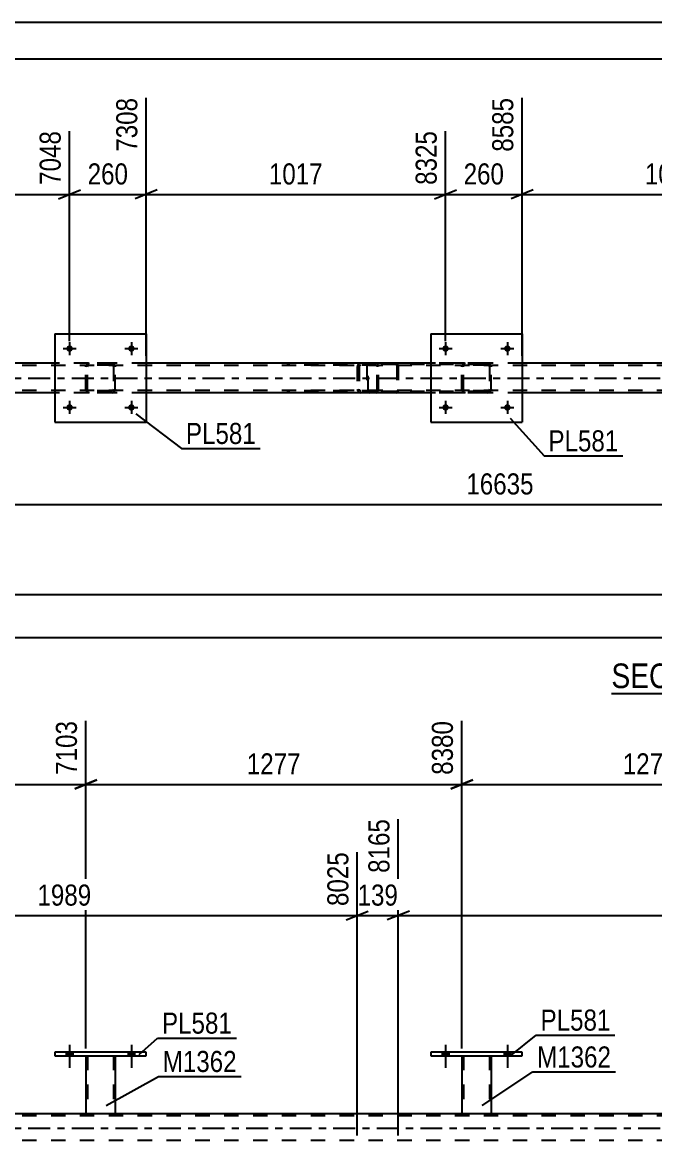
# Model space of a CAD drawing. Header units: millimetres. Extents: x 0 to 841, y 0 to 594.
# Drawn here: x 329.8 to 415.7, y 442.1 to 594 of the extents above; entities that cross this region are included whole.
import ezdxf

# ---------------------------------------------------------------- set-up
doc = ezdxf.new("R2010")
doc.units = ezdxf.units.MM
doc.linetypes.add('DXK_LINE_DOT2', pattern=[3.9198, 1.9599, -1.9599])
doc.linetypes.add('DXK_LINE_DOT3', pattern=[5.9187, 2.979, -0.9799, 0.9799, -0.9799])
doc.styles.add('Arial Narrow', font='ARIALN.TTF', dxfattribs={"height": 0.2})

# ---------------------------------------------------------------- blocks, each defined once
blk = doc.blocks.new('Unknown-318889060-1133')
at = {"color": 5, "linetype": 'Continuous'}
for p, q in [((841, 594), (0, 594)), ((836, 589), (5, 589))]:
    blk.add_line(p, q, dxfattribs=at)
blk = doc.blocks.new('Unknown-318889060-11 - 5912')
at = {"color": 6, "linetype": 'Continuous'}
blk.add_line((409.82, 502.82), (437.46, 502.82), dxfattribs=at)
at = {"color": 0, "linetype": 'Continuous'}
for points in [[(427.92, 503.57), (427.92, 507.07), (409.82, 507.07), (409.82, 503.57)], [(431.53, 503.57), (431.53, 507.07), (428.97, 507.07), (428.97, 503.57)], [(433.86, 503.57), (433.86, 507.07), (432.58, 507.07), (432.58, 503.57)], [(437.46, 503.57), (437.46, 507.07), (434.91, 507.07), (434.91, 503.57)]]:
    blk.add_wipeout(points, dxfattribs=at)
at = {"color": 7, "linetype": 'Continuous', "style": 'Arial Narrow'}
for s, p in [('SECTION ', (409.82, 503.57)), ('A', (428.97, 503.57)), ('A', (434.91, 503.57)), ('-', (432.58, 503.57))]:
    blk.add_text(s, height=3.34, dxfattribs=at).set_placement(p)
blk = doc.blocks.new('Part-318889060-5919 - 5912')
at = {"color": 7, "linetype": 'DXK_LINE_DOT2'}
for p, q in [((617.87, 547.37), (111.6, 547.37)), ((346.6, 547.69), (334.2, 547.69)), ((397.68, 547.69), (385.28, 547.69)), ((617.87, 544.01), (111.6, 544.01)), ((346.6, 543.69), (334.2, 543.69)), ((397.68, 543.69), (385.28, 543.69))]:
    blk.add_line(p, q, dxfattribs=at)
at = {"color": 2, "linetype": 'Continuous'}
for p, q in [((334.2, 547.69), (295.52, 547.69)), ((385.28, 547.69), (346.6, 547.69)), ((436.36, 547.69), (397.68, 547.69)), ((334.2, 543.69), (295.52, 543.69)), ((385.28, 543.69), (346.6, 543.69)), ((436.36, 543.69), (397.68, 543.69))]:
    blk.add_line(p, q, dxfattribs=at)
at = {"color": 7, "linetype": 'DXK_LINE_DOT3'}
blk.add_line((111.6, 545.69), (617.87, 545.69), dxfattribs=at)
blk = doc.blocks.new('Bolt-318889060-6027 - 5912')
at = {"linetype": 'Continuous'}
for points in [[(336.64, 549.69, -1), (335.76, 549.69, -1)], [(345.04, 549.69, -1), (344.16, 549.69, -1)]]:
    blk.add_hatch(color=1, dxfattribs=at).paths.add_polyline_path(points)
at = {"color": 1, "linetype": 'Continuous'}
for p, q in [((336.2, 550.57), (336.2, 548.81)), ((344.6, 550.57), (344.6, 548.81)), ((335.32, 549.69), (337.08, 549.69)), ((343.72, 549.69), (345.48, 549.69))]:
    blk.add_line(p, q, dxfattribs=at)
blk = doc.blocks.new('Bolt-318889060-6028 - 5912')
at = {"linetype": 'Continuous'}
for points in [[(336.64, 541.69, -1), (335.76, 541.69, -1)], [(345.04, 541.69, -1), (344.16, 541.69, -1)]]:
    blk.add_hatch(color=1, dxfattribs=at).paths.add_polyline_path(points)
at = {"color": 1, "linetype": 'Continuous'}
for p, q in [((336.2, 542.57), (336.2, 540.81)), ((344.6, 542.57), (344.6, 540.81)), ((335.32, 541.69), (337.08, 541.69)), ((343.72, 541.69), (345.48, 541.69))]:
    blk.add_line(p, q, dxfattribs=at)
blk = doc.blocks.new('Bolt-318889060-6029 - 5912')
at = {"linetype": 'Continuous'}
for points in [[(387.72, 549.69, -1), (386.84, 549.69, -1)], [(396.12, 549.69, -1), (395.24, 549.69, -1)]]:
    blk.add_hatch(color=1, dxfattribs=at).paths.add_polyline_path(points)
at = {"color": 1, "linetype": 'Continuous'}
for p, q in [((387.28, 550.57), (387.28, 548.81)), ((395.68, 550.57), (395.68, 548.81)), ((386.4, 549.69), (388.16, 549.69)), ((394.8, 549.69), (396.56, 549.69))]:
    blk.add_line(p, q, dxfattribs=at)
blk = doc.blocks.new('Bolt-318889060-6030 - 5912')
at = {"linetype": 'Continuous'}
for points in [[(387.72, 541.69, -1), (386.84, 541.69, -1)], [(396.12, 541.69, -1), (395.24, 541.69, -1)]]:
    blk.add_hatch(color=1, dxfattribs=at).paths.add_polyline_path(points)
at = {"color": 1, "linetype": 'Continuous'}
for p, q in [((387.28, 542.57), (387.28, 540.81)), ((395.68, 542.57), (395.68, 540.81)), ((386.4, 541.69), (388.16, 541.69)), ((394.8, 541.69), (396.56, 541.69))]:
    blk.add_line(p, q, dxfattribs=at)
blk = doc.blocks.new('Part-318889060-6079 - 5912')
at = {"color": 2, "linetype": 'Continuous'}
for p, q in [((334.2, 551.69), (334.2, 539.69)), ((334.2, 551.69), (346.6, 551.69)), ((346.6, 551.69), (346.6, 539.69)), ((334.2, 539.69), (346.6, 539.69))]:
    blk.add_line(p, q, dxfattribs=at)
blk = doc.blocks.new('Part-318889060-6080 - 5912')
at = {"color": 7, "linetype": 'DXK_LINE_DOT2'}
for p, q in [((338.4, 547.21), (338.44, 547.39)), ((338.44, 547.39), (338.4, 547.21)), ((338.4, 544.17), (338.4, 547.21)), ((338.64, 547.21), (338.66, 547.3)), ((338.64, 544.17), (338.64, 547.21)), ((338.66, 547.3), (338.71, 547.38)), ((338.7, 547.65), (338.88, 547.69)), ((338.88, 547.69), (338.7, 547.65)), ((338.71, 547.38), (338.79, 547.43)), ((338.79, 547.43), (338.88, 547.45)), ((341.92, 547.69), (338.88, 547.69)), ((341.92, 547.45), (338.88, 547.45)), ((341.92, 547.69), (342.1, 547.65)), ((342.1, 547.65), (341.92, 547.69)), ((341.92, 547.45), (342.01, 547.43)), ((342.01, 547.43), (342.09, 547.38)), ((342.09, 547.38), (342.14, 547.3)), ((342.14, 547.3), (342.16, 547.21)), ((342.16, 547.21), (342.16, 544.17)), ((342.36, 547.39), (342.4, 547.21)), ((342.4, 547.21), (342.36, 547.39)), ((342.4, 544.17), (342.4, 547.21)), ((338.44, 543.99), (338.4, 544.17)), ((338.4, 544.17), (338.44, 543.99)), ((338.66, 544.08), (338.64, 544.17)), ((338.71, 544), (338.66, 544.08)), ((338.79, 543.95), (338.71, 544)), ((338.88, 543.93), (338.79, 543.95)), ((341.92, 543.93), (338.88, 543.93)), ((342.01, 543.95), (341.92, 543.93)), ((342.09, 544), (342.01, 543.95)), ((342.14, 544.08), (342.09, 544)), ((342.16, 544.17), (342.14, 544.08)), ((342.4, 544.17), (342.36, 543.99)), ((342.36, 543.99), (342.4, 544.17)), ((338.88, 543.69), (338.7, 543.73)), ((338.7, 543.73), (338.88, 543.69)), ((341.92, 543.69), (338.88, 543.69)), ((342.1, 543.73), (341.92, 543.69)), ((341.92, 543.69), (342.1, 543.73))]:
    blk.add_line(p, q, dxfattribs=at)
at = {"color": 7, "linetype": 'DXK_LINE_DOT3'}
blk.add_line((340.4, 545.69), (340.4, 545.69), dxfattribs=at)
at = {"color": 7, "linetype": 'DXK_LINE_DOT2'}
for centre, start, end in [((338.88, 547.21), 112.5, 157.5), ((338.88, 547.21), 112.5, 157.5), ((341.92, 547.21), 22.5, 67.5), ((341.92, 547.21), 22.5, 67.5), ((338.88, 544.17), 202.5, 247.5), ((338.88, 544.17), 202.5, 247.5), ((341.92, 544.17), 292.5, 337.5), ((341.92, 544.17), 292.5, 337.5)]:
    blk.add_arc(centre, 0.48, start, end, dxfattribs=at)
blk = doc.blocks.new('Part-318889060-6085 - 5912')
at = {"color": 2, "linetype": 'Continuous'}
for p, q in [((385.28, 551.69), (385.28, 539.69)), ((385.28, 551.69), (397.68, 551.69)), ((397.68, 551.69), (397.68, 539.69)), ((385.28, 539.69), (397.68, 539.69))]:
    blk.add_line(p, q, dxfattribs=at)
blk = doc.blocks.new('Part-318889060-6086 - 5912')
at = {"color": 7, "linetype": 'DXK_LINE_DOT2'}
for p, q in [((389.48, 547.21), (389.52, 547.39)), ((389.52, 547.39), (389.48, 547.21)), ((389.48, 544.17), (389.48, 547.21)), ((389.72, 547.21), (389.74, 547.3)), ((389.72, 544.17), (389.72, 547.21)), ((389.74, 547.3), (389.79, 547.38)), ((389.78, 547.65), (389.96, 547.69)), ((389.96, 547.69), (389.78, 547.65)), ((389.79, 547.38), (389.87, 547.43)), ((389.87, 547.43), (389.96, 547.45)), ((393, 547.69), (389.96, 547.69)), ((393, 547.45), (389.96, 547.45)), ((393, 547.69), (393.18, 547.65)), ((393.18, 547.65), (393, 547.69)), ((393, 547.45), (393.09, 547.43)), ((393.09, 547.43), (393.17, 547.38)), ((393.17, 547.38), (393.22, 547.3)), ((393.22, 547.3), (393.24, 547.21)), ((393.24, 547.21), (393.24, 544.17)), ((393.44, 547.39), (393.48, 547.21)), ((393.48, 547.21), (393.44, 547.39)), ((393.48, 544.17), (393.48, 547.21)), ((389.52, 543.99), (389.48, 544.17)), ((389.48, 544.17), (389.52, 543.99)), ((389.74, 544.08), (389.72, 544.17)), ((389.79, 544), (389.74, 544.08)), ((389.87, 543.95), (389.79, 544)), ((389.96, 543.93), (389.87, 543.95)), ((393, 543.93), (389.96, 543.93)), ((393.09, 543.95), (393, 543.93)), ((393.17, 544), (393.09, 543.95)), ((393.22, 544.08), (393.17, 544)), ((393.24, 544.17), (393.22, 544.08)), ((393.48, 544.17), (393.44, 543.99)), ((393.44, 543.99), (393.48, 544.17)), ((389.96, 543.69), (389.78, 543.73)), ((389.78, 543.73), (389.96, 543.69)), ((393, 543.69), (389.96, 543.69)), ((393.18, 543.73), (393, 543.69)), ((393, 543.69), (393.18, 543.73))]:
    blk.add_line(p, q, dxfattribs=at)
at = {"color": 7, "linetype": 'DXK_LINE_DOT3'}
blk.add_line((391.48, 545.69), (391.48, 545.69), dxfattribs=at)
at = {"color": 7, "linetype": 'DXK_LINE_DOT2'}
for centre, start, end in [((389.96, 547.21), 112.5, 157.5), ((389.96, 547.21), 112.5, 157.5), ((393, 547.21), 22.5, 67.5), ((393, 547.21), 22.5, 67.5), ((389.96, 544.17), 202.5, 247.5), ((389.96, 544.17), 202.5, 247.5), ((393, 544.17), 292.5, 337.5), ((393, 544.17), 292.5, 337.5)]:
    blk.add_arc(centre, 0.48, start, end, dxfattribs=at)
blk = doc.blocks.new('Part-318889060-6130 - 5912')
at = {"color": 7, "linetype": 'DXK_LINE_DOT2'}
for p, q in [((376.62, 547.49), (376.6, 547.37)), ((376.6, 547.37), (376.6, 544.01)), ((376.77, 547.37), (376.78, 547.43)), ((376.77, 544.01), (376.77, 547.37)), ((376.78, 547.43), (376.82, 547.49)), ((376.94, 547.69), (376.81, 547.67)), ((376.82, 547.49), (376.87, 547.52)), ((376.87, 547.52), (376.94, 547.53)), ((392.27, 547.69), (376.94, 547.69)), ((392.27, 547.53), (376.94, 547.53)), ((380.65, 547.67), (380.51, 547.69)), ((380.51, 547.53), (380.58, 547.52)), ((380.58, 547.52), (380.6, 547.5)), ((380.6, 547.5), (380.64, 547.49)), ((380.64, 547.49), (380.67, 547.43)), ((380.67, 547.43), (380.68, 547.37)), ((380.68, 547.37), (380.68, 544.01)), ((380.86, 547.37), (380.83, 547.49)), ((380.86, 547.37), (380.86, 544.01)), ((376.6, 544.01), (376.62, 543.89)), ((376.78, 543.95), (376.77, 544.01)), ((376.82, 543.9), (376.78, 543.95)), ((376.82, 543.9), (376.85, 543.88)), ((376.85, 543.88), (376.87, 543.86)), ((376.87, 543.86), (376.94, 543.85)), ((392.27, 543.85), (376.94, 543.85)), ((380.58, 543.86), (380.51, 543.85)), ((380.64, 543.9), (380.58, 543.86)), ((380.67, 543.95), (380.64, 543.9)), ((380.68, 544.01), (380.67, 543.95)), ((380.83, 543.89), (380.86, 544.01)), ((376.81, 543.72), (376.94, 543.69)), ((392.27, 543.69), (376.94, 543.69)), ((380.51, 543.69), (380.65, 543.72))]:
    blk.add_line(p, q, dxfattribs=at)
for centre, start, end in [((376.93, 547.36), 110.7583, 155.68), ((380.53, 547.36), 24.32, 69.2417), ((376.93, 544.03), 204.32, 249.2417), ((380.53, 544.03), 290.7583, 335.68)]:
    blk.add_arc(centre, 0.331, start, end, dxfattribs=at)
blk = doc.blocks.new('Part-318889060-6131 - 5912')
at = {"color": 7, "linetype": 'DXK_LINE_DOT2'}
for p, q in [((377.87, 547.69), (365.72, 547.69)), ((377.87, 547.45), (365.72, 547.45)), ((375.3, 547.3), (375.28, 547.21)), ((375.28, 547.21), (375.28, 544.17)), ((375.32, 547.4), (375.3, 547.3)), ((375.53, 547.21), (375.55, 547.3)), ((375.53, 547.21), (375.53, 544.17)), ((375.55, 547.3), (375.61, 547.38)), ((375.78, 547.69), (375.59, 547.66)), ((375.61, 547.38), (375.69, 547.43)), ((375.69, 547.43), (375.78, 547.45)), ((376.6, 547.45), (376.6, 547.69)), ((377.98, 547.66), (377.87, 547.69)), ((377.87, 547.45), (377.93, 547.43)), ((377.93, 547.43), (377.97, 547.38)), ((377.97, 547.38), (378, 547.3)), ((378.07, 547.55), (377.98, 547.66)), ((378, 547.3), (378.01, 547.21)), ((378.01, 544.17), (378.01, 547.21)), ((378.12, 547.4), (378.07, 547.55)), ((378.15, 547.21), (378.12, 547.4)), ((378.15, 544.17), (378.15, 547.21)), ((377.87, 543.93), (365.72, 543.93)), ((375.28, 544.17), (375.3, 544.09)), ((375.3, 544.09), (375.32, 543.99)), ((375.55, 544.08), (375.53, 544.17)), ((375.61, 544), (375.55, 544.08)), ((375.69, 543.95), (375.61, 544)), ((375.78, 543.93), (375.69, 543.95)), ((376.6, 543.69), (376.6, 543.93)), ((377.93, 543.95), (377.87, 543.93)), ((377.97, 544), (377.93, 543.95)), ((378, 544.08), (377.97, 544)), ((377.98, 543.73), (378.07, 543.83)), ((378.01, 544.17), (378, 544.08)), ((378.07, 543.83), (378.12, 543.99)), ((378.12, 543.99), (378.15, 544.17)), ((377.87, 543.69), (365.72, 543.69)), ((375.59, 543.73), (375.78, 543.69)), ((377.87, 543.69), (377.98, 543.73))]:
    blk.add_line(p, q, dxfattribs=at)
for centre, start, end in [((375.77, 547.2), 111.1941, 156.1506), ((375.77, 544.19), 203.8494, 248.8059)]:
    blk.add_arc(centre, 0.492, start, end, dxfattribs=at)
blk = doc.blocks.new('Part-318889060-3965 - 3929')
at = {"color": 2, "linetype": 'Continuous'}
for p, q in [((338.4, 453.62), (338.4, 445.78)), ((342.4, 453.62), (342.4, 445.78)), ((338.4, 445.78), (342.4, 445.78))]:
    blk.add_line(p, q, dxfattribs=at)
at = {"color": 7, "linetype": 'DXK_LINE_DOT2'}
for p, q in [((338.4, 453.62), (342.4, 453.62)), ((338.4, 453.62), (338.4, 453.62)), ((338.4, 453.62), (338.4, 453.62)), ((338.64, 453.62), (338.64, 445.78)), ((342.16, 453.62), (342.16, 445.78)), ((342.4, 453.62), (342.4, 453.62)), ((342.4, 453.62), (342.4, 453.62)), ((342.1, 445.78), (342.14, 445.78)), ((342.1, 445.78), (342.14, 445.78)), ((342.14, 445.78), (342.16, 445.78)), ((342.14, 445.78), (342.16, 445.78))]:
    blk.add_line(p, q, dxfattribs=at)
blk = doc.blocks.new('Part-318889060-3945 - 3929')
at = {"color": 2, "linetype": 'Continuous'}
for p, q in [((389.48, 453.62), (389.48, 445.78)), ((393.48, 453.62), (393.48, 445.78)), ((389.48, 445.78), (393.48, 445.78))]:
    blk.add_line(p, q, dxfattribs=at)
at = {"color": 7, "linetype": 'DXK_LINE_DOT2'}
for p, q in [((389.48, 453.62), (393.48, 453.62)), ((389.48, 453.62), (389.48, 453.62)), ((389.48, 453.62), (389.48, 453.62)), ((389.72, 453.62), (389.72, 445.78)), ((393.24, 453.62), (393.24, 445.78)), ((393.48, 453.62), (393.48, 453.62)), ((393.48, 453.62), (393.48, 453.62)), ((393.18, 445.78), (393.22, 445.78)), ((393.18, 445.78), (393.22, 445.78)), ((393.22, 445.78), (393.24, 445.78)), ((393.22, 445.78), (393.24, 445.78))]:
    blk.add_line(p, q, dxfattribs=at)
blk = doc.blocks.new('Part-318889060-3960 - 3929')
at = {"color": 2, "linetype": 'Continuous'}
for p, q in [((385.28, 454.1), (385.28, 453.62)), ((397.68, 454.1), (385.28, 454.1)), ((385.28, 453.62), (397.68, 453.62)), ((397.68, 453.62), (397.68, 454.1))]:
    blk.add_line(p, q, dxfattribs=at)
blk = doc.blocks.new('Part-318889060-3970 - 3929')
at = {"color": 2, "linetype": 'Continuous'}
for p, q in [((334.2, 454.1), (334.2, 453.62)), ((346.6, 454.1), (334.2, 454.1)), ((334.2, 453.62), (346.6, 453.62)), ((346.6, 453.62), (346.6, 454.1))]:
    blk.add_line(p, q, dxfattribs=at)
blk = doc.blocks.new('Bolt-318889060-3981 - 3929')
at = {"linetype": 'Continuous'}
for points in [[(335.76, 453.62), (336.64, 453.62), (336.64, 454.1), (335.76, 454.1)], [(344.16, 453.62), (345.04, 453.62), (345.04, 454.1), (344.16, 454.1)]]:
    blk.add_hatch(color=1, dxfattribs=at).paths.add_polyline_path(points)
at = {"color": 1, "linetype": 'Continuous'}
for p, q in [((336.2, 455.1), (336.2, 451.98)), ((344.6, 455.1), (344.6, 451.98)), ((335.76, 454.1), (335.76, 453.62)), ((336.64, 454.1), (336.64, 453.62)), ((344.16, 454.1), (344.16, 453.62)), ((345.04, 454.1), (345.04, 453.62))]:
    blk.add_line(p, q, dxfattribs=at)
blk = doc.blocks.new('Bolt-318889060-3982 - 3929')
at = {"linetype": 'Continuous'}
for points in [[(335.76, 453.62), (336.64, 453.62), (336.64, 454.1), (335.76, 454.1)], [(344.16, 453.62), (345.04, 453.62), (345.04, 454.1), (344.16, 454.1)]]:
    blk.add_hatch(color=1, dxfattribs=at).paths.add_polyline_path(points)
at = {"color": 1, "linetype": 'Continuous'}
for p, q in [((336.2, 455.1), (336.2, 451.98)), ((344.6, 455.1), (344.6, 451.98)), ((335.76, 454.1), (335.76, 453.62)), ((336.64, 454.1), (336.64, 453.62)), ((344.16, 454.1), (344.16, 453.62)), ((345.04, 454.1), (345.04, 453.62))]:
    blk.add_line(p, q, dxfattribs=at)
blk = doc.blocks.new('Bolt-318889060-4242 - 3929')
at = {"linetype": 'Continuous'}
for points in [[(386.84, 453.62), (387.72, 453.62), (387.72, 454.1), (386.84, 454.1)], [(395.24, 453.62), (396.12, 453.62), (396.12, 454.1), (395.24, 454.1)]]:
    blk.add_hatch(color=1, dxfattribs=at).paths.add_polyline_path(points)
at = {"color": 1, "linetype": 'Continuous'}
for p, q in [((387.28, 455.1), (387.28, 451.98)), ((395.68, 455.1), (395.68, 451.98)), ((386.84, 454.1), (386.84, 453.62)), ((387.72, 454.1), (387.72, 453.62)), ((395.24, 454.1), (395.24, 453.62)), ((396.12, 454.1), (396.12, 453.62))]:
    blk.add_line(p, q, dxfattribs=at)
blk = doc.blocks.new('Bolt-318889060-4265 - 3929')
at = {"linetype": 'Continuous'}
for points in [[(386.84, 453.62), (387.72, 453.62), (387.72, 454.1), (386.84, 454.1)], [(395.24, 453.62), (396.12, 453.62), (396.12, 454.1), (395.24, 454.1)]]:
    blk.add_hatch(color=1, dxfattribs=at).paths.add_polyline_path(points)
at = {"color": 1, "linetype": 'Continuous'}
for p, q in [((387.28, 455.1), (387.28, 451.98)), ((395.68, 455.1), (395.68, 451.98)), ((386.84, 454.1), (386.84, 453.62)), ((387.72, 454.1), (387.72, 453.62)), ((395.24, 454.1), (395.24, 453.62)), ((396.12, 454.1), (396.12, 453.62))]:
    blk.add_line(p, q, dxfattribs=at)
blk = doc.blocks.new('Part-318889060-4518 - 3929')
at = {"color": 2, "linetype": 'Continuous'}
blk.add_line((111.6, 445.78), (617.87, 445.78), dxfattribs=at)
at = {"color": 7, "linetype": 'DXK_LINE_DOT2'}
for p, q in [((617.87, 445.46), (111.6, 445.46)), ((617.87, 442.1), (111.6, 442.1))]:
    blk.add_line(p, q, dxfattribs=at)
at = {"color": 7, "linetype": 'DXK_LINE_DOT3'}
blk.add_line((111.6, 443.78), (617.87, 443.78), dxfattribs=at)
blk = doc.blocks.new('StraightDimension-318889060-11794 - 5912')
at = {"color": 7, "linetype": 'Continuous'}
for p, q in [((295.52, 548.69), (295.52, 583.74)), ((336.2, 550.69), (336.2, 579.24)), ((297.02, 571.23), (294.02, 570.03)), ((334.7, 570.03), (337.7, 571.23)), ((295.52, 570.63), (336.2, 570.63))]:
    blk.add_line(p, q, dxfattribs=at)
at = {"color": 0, "linetype": 'Continuous'}
blk.add_wipeout([(335.6, 579.84), (331.4, 579.84), (331.4, 571.33), (335.6, 571.33)], dxfattribs=at)
at = {"color": 0}
blk.add_wipeout([(320.11, 571.38), (320.11, 575.58), (311.6, 575.58), (311.6, 571.38)], dxfattribs=at)
at = {"color": 3, "linetype": 'Continuous', "style": 'Arial Narrow'}
blk.add_text('7048', height=2.863, rotation=90.0002, dxfattribs=at).set_placement((335, 571.93))
at = {"color": 3, "style": 'Arial Narrow'}
blk.add_text('1017', height=2.863, dxfattribs=at).set_placement((312.2, 571.98))
blk = doc.blocks.new('StraightDimension-318889060-6868 - 5912')
at = {"color": 7, "linetype": 'Continuous'}
blk.add_line((69.68, 516.27), (776.14, 516.27), dxfattribs=at)
blk = doc.blocks.new('StraightDimension-318889060-6889 - 5912')
at = {"color": 7, "linetype": 'Continuous'}
blk.add_line((69.04, 510.44), (776.78, 510.44), dxfattribs=at)
blk = doc.blocks.new('StraightDimension-318889060-6937 - 5912')
at = {"color": 7, "linetype": 'Continuous'}
blk.add_line((69.68, 528.52), (719.68, 528.52), dxfattribs=at)
at = {"color": 0}
blk.add_wipeout([(399.85, 529.27), (399.85, 533.47), (389.51, 533.47), (389.51, 529.27)], dxfattribs=at)
at = {"color": 3, "style": 'Arial Narrow'}
blk.add_text('16635', height=2.863, dxfattribs=at).set_placement((390.11, 529.87))
blk = doc.blocks.new('StraightDimension-318889060-11790 - 5912')
at = {"color": 7, "linetype": 'Continuous'}
for p, q in [((397.68, 548.69), (397.68, 583.74)), ((438.36, 550.69), (438.36, 579.24)), ((399.18, 571.23), (396.18, 570.03)), ((436.86, 570.03), (439.86, 571.23)), ((397.68, 570.63), (438.36, 570.63))]:
    blk.add_line(p, q, dxfattribs=at)
at = {"color": 0, "linetype": 'Continuous'}
blk.add_wipeout([(437.76, 579.84), (433.56, 579.84), (433.56, 571.33), (437.76, 571.33)], dxfattribs=at)
at = {"color": 0}
blk.add_wipeout([(422.28, 571.38), (422.28, 575.58), (413.76, 575.58), (413.76, 571.38)], dxfattribs=at)
at = {"color": 3, "linetype": 'Continuous', "style": 'Arial Narrow'}
blk.add_text('9602', height=2.863, rotation=90.0002, dxfattribs=at).set_placement((437.16, 571.93))
at = {"color": 3, "style": 'Arial Narrow'}
blk.add_text('1017', height=2.863, dxfattribs=at).set_placement((414.36, 571.98))
blk = doc.blocks.new('StraightDimension-318889060-11791 - 5912')
at = {"color": 7, "linetype": 'Continuous'}
for p, q in [((397.68, 548.69), (397.68, 583.74)), ((387.28, 550.69), (387.28, 579.24)), ((385.78, 570.03), (388.78, 571.23)), ((399.18, 571.23), (396.18, 570.03)), ((387.28, 570.63), (397.68, 570.63))]:
    blk.add_line(p, q, dxfattribs=at)
at = {"color": 0}
blk.add_wipeout([(395.82, 571.38), (395.82, 575.58), (389.14, 575.58), (389.14, 571.38)], dxfattribs=at)
at = {"color": 3, "style": 'Arial Narrow'}
blk.add_text('260', height=2.863, dxfattribs=at).set_placement((389.74, 571.98))
at = {"color": 0, "linetype": 'Continuous'}
blk.add_wipeout([(397.08, 584.34), (392.88, 584.34), (392.88, 575.83), (397.08, 575.83)], dxfattribs=at)
at = {"color": 3, "linetype": 'Continuous', "style": 'Arial Narrow'}
blk.add_text('8585', height=2.863, rotation=90.0002, dxfattribs=at).set_placement((396.48, 576.43))
blk = doc.blocks.new('StraightDimension-318889060-11792 - 5912')
at = {"color": 7, "linetype": 'Continuous'}
for p, q in [((346.6, 548.69), (346.6, 583.74)), ((387.28, 550.69), (387.28, 579.24)), ((348.1, 571.23), (345.1, 570.03)), ((385.78, 570.03), (388.78, 571.23)), ((346.6, 570.63), (387.28, 570.63))]:
    blk.add_line(p, q, dxfattribs=at)
at = {"color": 0, "linetype": 'Continuous'}
blk.add_wipeout([(386.68, 579.84), (382.48, 579.84), (382.48, 571.33), (386.68, 571.33)], dxfattribs=at)
at = {"color": 0}
blk.add_wipeout([(371.2, 571.38), (371.2, 575.58), (362.68, 575.58), (362.68, 571.38)], dxfattribs=at)
at = {"color": 3, "linetype": 'Continuous', "style": 'Arial Narrow'}
blk.add_text('8325', height=2.863, rotation=90.0002, dxfattribs=at).set_placement((386.08, 571.93))
at = {"color": 3, "style": 'Arial Narrow'}
blk.add_text('1017', height=2.863, dxfattribs=at).set_placement((363.28, 571.98))
blk = doc.blocks.new('StraightDimension-318889060-11793 - 5912')
at = {"color": 7, "linetype": 'Continuous'}
for p, q in [((346.6, 548.69), (346.6, 583.74)), ((336.2, 550.69), (336.2, 579.24)), ((334.7, 570.03), (337.7, 571.23)), ((348.1, 571.23), (345.1, 570.03)), ((336.2, 570.63), (346.6, 570.63))]:
    blk.add_line(p, q, dxfattribs=at)
at = {"color": 0}
blk.add_wipeout([(344.74, 571.38), (344.74, 575.58), (338.06, 575.58), (338.06, 571.38)], dxfattribs=at)
at = {"color": 3, "style": 'Arial Narrow'}
blk.add_text('260', height=2.863, dxfattribs=at).set_placement((338.66, 571.98))
at = {"color": 0, "linetype": 'Continuous'}
blk.add_wipeout([(346, 584.34), (341.8, 584.34), (341.8, 575.83), (346, 575.83)], dxfattribs=at)
at = {"color": 3, "linetype": 'Continuous', "style": 'Arial Narrow'}
blk.add_text('7308', height=2.863, rotation=90.0002, dxfattribs=at).set_placement((345.4, 576.43))
blk = doc.blocks.new('StraightDimension-318889060-10379 - 3929')
at = {"color": 7, "linetype": 'Continuous'}
for p, q in [((338.4, 454.62), (338.4, 499.1)), ((389.48, 454.62), (389.48, 499.1)), ((339.9, 491.09), (336.9, 489.89)), ((387.98, 489.89), (390.98, 491.09)), ((338.4, 490.49), (389.48, 490.49))]:
    blk.add_line(p, q, dxfattribs=at)
at = {"color": 0, "linetype": 'Continuous'}
blk.add_wipeout([(388.88, 499.7), (384.68, 499.7), (384.68, 491.19), (388.88, 491.19)], dxfattribs=at)
at = {"color": 0}
blk.add_wipeout([(368.2, 491.24), (368.2, 495.44), (359.68, 495.44), (359.68, 491.24)], dxfattribs=at)
at = {"color": 3, "linetype": 'Continuous', "style": 'Arial Narrow'}
blk.add_text('8380', height=2.863, rotation=90.0002, dxfattribs=at).set_placement((388.28, 491.79))
at = {"color": 3, "style": 'Arial Narrow'}
blk.add_text('1277', height=2.863, dxfattribs=at).set_placement((360.28, 491.84))
blk = doc.blocks.new('StraightDimension-318889060-10378 - 3929')
at = {"color": 7, "linetype": 'Continuous'}
for p, q in [((389.48, 454.62), (389.48, 499.1)), ((440.56, 454.62), (440.56, 499.1)), ((390.98, 491.09), (387.98, 489.89)), ((439.06, 489.89), (442.06, 491.09)), ((389.48, 490.49), (440.56, 490.49))]:
    blk.add_line(p, q, dxfattribs=at)
at = {"color": 0, "linetype": 'Continuous'}
blk.add_wipeout([(439.96, 499.7), (435.76, 499.7), (435.76, 491.19), (439.96, 491.19)], dxfattribs=at)
at = {"color": 0}
blk.add_wipeout([(419.28, 491.24), (419.28, 495.44), (410.76, 495.44), (410.76, 491.24)], dxfattribs=at)
at = {"color": 3, "linetype": 'Continuous', "style": 'Arial Narrow'}
blk.add_text('9657', height=2.863, rotation=90.0002, dxfattribs=at).set_placement((439.36, 491.79))
at = {"color": 3, "style": 'Arial Narrow'}
blk.add_text('1277', height=2.863, dxfattribs=at).set_placement((411.36, 491.84))
blk = doc.blocks.new('StraightDimension-318889060-10380 - 3929')
at = {"color": 7, "linetype": 'Continuous'}
for p, q in [((287.32, 454.62), (287.32, 499.1)), ((338.4, 454.62), (338.4, 499.1)), ((288.82, 491.09), (285.82, 489.89)), ((336.9, 489.89), (339.9, 491.09)), ((287.32, 490.49), (338.4, 490.49))]:
    blk.add_line(p, q, dxfattribs=at)
at = {"color": 0, "linetype": 'Continuous'}
blk.add_wipeout([(337.8, 499.7), (333.6, 499.7), (333.6, 491.19), (337.8, 491.19)], dxfattribs=at)
at = {"color": 0}
blk.add_wipeout([(317.11, 491.24), (317.11, 495.44), (308.6, 495.44), (308.6, 491.24)], dxfattribs=at)
at = {"color": 3, "linetype": 'Continuous', "style": 'Arial Narrow'}
blk.add_text('7103', height=2.863, rotation=90.0002, dxfattribs=at).set_placement((337.2, 491.79))
at = {"color": 3, "style": 'Arial Narrow'}
blk.add_text('1277', height=2.863, dxfattribs=at).set_placement((309.2, 491.84))
blk = doc.blocks.new('StraightDimension-318889060-14775 - 3929')
at = {"color": 7, "linetype": 'Continuous'}
for p, q in [((380.86, 442.78), (380.86, 485.78)), ((460.41, 442.78), (460.41, 483.11)), ((382.36, 473.27), (379.36, 472.07)), ((380.86, 472.67), (460.41, 472.67)), ((458.91, 472.07), (461.91, 473.27))]:
    blk.add_line(p, q, dxfattribs=at)
at = {"color": 0, "linetype": 'Continuous'}
blk.add_wipeout([(459.81, 483.71), (455.61, 483.71), (455.61, 473.37), (459.81, 473.37)], dxfattribs=at)
at = {"color": 0}
blk.add_wipeout([(424.89, 473.42), (424.89, 477.62), (416.38, 477.62), (416.38, 473.42)], dxfattribs=at)
at = {"color": 3, "linetype": 'Continuous', "style": 'Arial Narrow'}
blk.add_text('10154', height=2.863, rotation=90.0002, dxfattribs=at).set_placement((459.21, 473.97))
at = {"color": 3, "style": 'Arial Narrow'}
blk.add_text('1989', height=2.863, dxfattribs=at).set_placement((416.98, 474.02))
blk = doc.blocks.new('StraightDimension-318889060-14776 - 3929')
at = {"color": 7, "linetype": 'Continuous'}
for p, q in [((380.86, 442.78), (380.86, 485.78)), ((375.28, 442.78), (375.28, 481.28)), ((373.78, 472.07), (376.78, 473.27)), ((375.28, 472.67), (380.86, 472.67)), ((382.36, 473.27), (379.36, 472.07))]:
    blk.add_line(p, q, dxfattribs=at)
at = {"color": 0}
blk.add_wipeout([(381.41, 473.42), (381.41, 477.62), (374.73, 477.62), (374.73, 473.42)], dxfattribs=at)
at = {"color": 3, "style": 'Arial Narrow'}
blk.add_text('139', height=2.863, dxfattribs=at).set_placement((375.33, 474.02))
at = {"color": 0, "linetype": 'Continuous'}
blk.add_wipeout([(380.26, 486.38), (376.06, 486.38), (376.06, 477.87), (380.26, 477.87)], dxfattribs=at)
at = {"color": 3, "linetype": 'Continuous', "style": 'Arial Narrow'}
blk.add_text('8165', height=2.863, rotation=90.0002, dxfattribs=at).set_placement((379.66, 478.47))
blk = doc.blocks.new('StraightDimension-318889060-14777 - 3929')
at = {"color": 7, "linetype": 'Continuous'}
for p, q in [((295.72, 442.78), (295.72, 485.78)), ((375.28, 442.78), (375.28, 481.28)), ((297.22, 473.27), (294.22, 472.07)), ((295.72, 472.67), (375.28, 472.67)), ((373.78, 472.07), (376.78, 473.27))]:
    blk.add_line(p, q, dxfattribs=at)
at = {"color": 0, "linetype": 'Continuous'}
blk.add_wipeout([(374.68, 481.88), (370.48, 481.88), (370.48, 473.37), (374.68, 473.37)], dxfattribs=at)
at = {"color": 0}
blk.add_wipeout([(339.76, 473.42), (339.76, 477.62), (331.24, 477.62), (331.24, 473.42)], dxfattribs=at)
at = {"color": 3, "linetype": 'Continuous', "style": 'Arial Narrow'}
blk.add_text('8025', height=2.863, rotation=90.0002, dxfattribs=at).set_placement((374.08, 473.97))
at = {"color": 3, "style": 'Arial Narrow'}
blk.add_text('1989', height=2.863, dxfattribs=at).set_placement((331.84, 474.02))
blk = doc.blocks.new('Mark-318889060-6075 - 5912')
at = {"color": 0}
blk.add_wipeout([(361.51, 536.73), (361.51, 539.73), (352.01, 539.73), (352.01, 536.73)], dxfattribs=at)
blk.add_wipeout([(361.51, 536.73), (361.51, 539.73), (352.01, 539.73), (352.01, 536.73)], dxfattribs=at)
at = {"color": 30, "linetype": 'Continuous'}
for p, q in [((345.2, 540.81), (351.41, 536.13)), ((351.41, 536.13), (362.11, 536.13))]:
    blk.add_line(p, q, dxfattribs=at)
at = {"color": 3, "style": 'Arial Narrow'}
blk.add_text('PL581', height=2.863, dxfattribs=at).set_placement((352.01, 536.73))
blk = doc.blocks.new('Mark-318889060-6081 - 5912')
at = {"color": 0}
blk.add_wipeout([(410.77, 535.72), (410.77, 538.72), (401.26, 538.72), (401.26, 535.72)], dxfattribs=at)
blk.add_wipeout([(410.77, 535.72), (410.77, 538.72), (401.26, 538.72), (401.26, 535.72)], dxfattribs=at)
at = {"color": 30, "linetype": 'Continuous'}
for p, q in [((396.06, 540.24), (400.66, 535.12)), ((400.66, 535.12), (411.37, 535.12))]:
    blk.add_line(p, q, dxfattribs=at)
at = {"color": 3, "style": 'Arial Narrow'}
blk.add_text('PL581', height=2.863, dxfattribs=at).set_placement((401.26, 535.72))
blk = doc.blocks.new('Mark-318889060-3966 - 3929')
at = {"color": 0}
blk.add_wipeout([(358.26, 456.63), (358.26, 459.63), (348.76, 459.63), (348.76, 456.63)], dxfattribs=at)
blk.add_wipeout([(358.26, 456.63), (358.26, 459.63), (348.76, 459.63), (348.76, 456.63)], dxfattribs=at)
at = {"color": 30, "linetype": 'Continuous'}
for p, q in [((345.66, 453.78), (348.16, 456.03)), ((348.16, 456.03), (358.86, 456.03))]:
    blk.add_line(p, q, dxfattribs=at)
at = {"color": 3, "style": 'Arial Narrow'}
blk.add_text('PL581', height=2.863, dxfattribs=at).set_placement((348.76, 456.63))
blk = doc.blocks.new('Mark-318889060-3941 - 3929')
at = {"color": 0}
blk.add_wipeout([(409.77, 452.03), (409.77, 455.03), (399.72, 455.03), (399.72, 452.03)], dxfattribs=at)
blk.add_wipeout([(409.77, 452.03), (409.77, 455.03), (399.72, 455.03), (399.72, 452.03)], dxfattribs=at)
at = {"color": 30, "linetype": 'Continuous'}
for p, q in [((392.25, 446.88), (399.12, 451.43)), ((399.12, 451.43), (410.37, 451.43))]:
    blk.add_line(p, q, dxfattribs=at)
at = {"color": 3, "style": 'Arial Narrow'}
blk.add_text('M1362', height=2.863, dxfattribs=at).set_placement((399.72, 452.03))
blk = doc.blocks.new('Mark-318889060-3961 - 3929')
at = {"color": 0}
blk.add_wipeout([(358.92, 451.42), (358.92, 454.42), (348.86, 454.42), (348.86, 451.42)], dxfattribs=at)
blk.add_wipeout([(358.92, 451.42), (358.92, 454.42), (348.86, 454.42), (348.86, 451.42)], dxfattribs=at)
at = {"color": 30, "linetype": 'Continuous'}
for p, q in [((341.17, 446.88), (348.26, 450.82)), ((348.26, 450.82), (359.52, 450.82))]:
    blk.add_line(p, q, dxfattribs=at)
at = {"color": 3, "style": 'Arial Narrow'}
blk.add_text('M1362', height=2.863, dxfattribs=at).set_placement((348.86, 451.42))
blk = doc.blocks.new('Mark-318889060-3956 - 3929')
at = {"color": 0}
blk.add_wipeout([(409.69, 457.04), (409.69, 460.04), (400.19, 460.04), (400.19, 457.04)], dxfattribs=at)
blk.add_wipeout([(409.69, 457.04), (409.69, 460.04), (400.19, 460.04), (400.19, 457.04)], dxfattribs=at)
at = {"color": 30, "linetype": 'Continuous'}
for p, q in [((396.09, 453.62), (399.59, 456.44)), ((399.59, 456.44), (410.29, 456.44))]:
    blk.add_line(p, q, dxfattribs=at)
at = {"color": 3, "style": 'Arial Narrow'}
blk.add_text('PL581', height=2.863, dxfattribs=at).set_placement((400.19, 457.04))

msp = doc.modelspace()

# ---------------------------------------------------------------- block references
for name in ['Unknown-318889060-1133', 'Part-318889060-6079 - 5912', 'Part-318889060-6085 - 5912', 'Bolt-318889060-6027 - 5912', 'Bolt-318889060-6029 - 5912', 'Part-318889060-5919 - 5912', 'Part-318889060-6080 - 5912', 'Part-318889060-6131 - 5912', 'Part-318889060-6130 - 5912', 'Part-318889060-6086 - 5912', 'Bolt-318889060-6028 - 5912', 'Bolt-318889060-6030 - 5912', 'Bolt-318889060-3981 - 3929', 'Bolt-318889060-3982 - 3929', 'Bolt-318889060-4242 - 3929', 'Bolt-318889060-4265 - 3929', 'Part-318889060-3970 - 3929', 'Part-318889060-3965 - 3929', 'Part-318889060-3960 - 3929', 'Part-318889060-3945 - 3929', 'Part-318889060-4518 - 3929']:
    msp.add_blockref(name, (0, 0))

# ---------------------------------------------------------------- next in the draw order: block references
for name in ['StraightDimension-318889060-11794 - 5912', 'StraightDimension-318889060-11790 - 5912', 'StraightDimension-318889060-6868 - 5912', 'Unknown-318889060-11 - 5912', 'StraightDimension-318889060-10379 - 3929']:
    msp.add_blockref(name, (0, 0))

# ---------------------------------------------------------------- next in the draw order: block references
for name in ['StraightDimension-318889060-11791 - 5912', 'StraightDimension-318889060-6889 - 5912', 'StraightDimension-318889060-10380 - 3929', 'StraightDimension-318889060-10378 - 3929']:
    msp.add_blockref(name, (0, 0))

# ---------------------------------------------------------------- next in the draw order: block references
for name in ['StraightDimension-318889060-11792 - 5912', 'StraightDimension-318889060-6937 - 5912', 'StraightDimension-318889060-14775 - 3929']:
    msp.add_blockref(name, (0, 0))

# ---------------------------------------------------------------- next in the draw order: block references
for name in ['StraightDimension-318889060-11793 - 5912', 'Mark-318889060-6075 - 5912', 'Mark-318889060-6081 - 5912', 'StraightDimension-318889060-14776 - 3929', 'Mark-318889060-3941 - 3929']:
    msp.add_blockref(name, (0, 0))

# ---------------------------------------------------------------- next in the draw order: block references
for name in ['StraightDimension-318889060-14777 - 3929', 'Mark-318889060-3956 - 3929']:
    msp.add_blockref(name, (0, 0))

# ---------------------------------------------------------------- next in the draw order: block references
msp.add_blockref('Mark-318889060-3966 - 3929', (0, 0))

# ---------------------------------------------------------------- next in the draw order: block references
msp.add_blockref('Mark-318889060-3961 - 3929', (0, 0))

doc.saveas('drawing.dxf')
